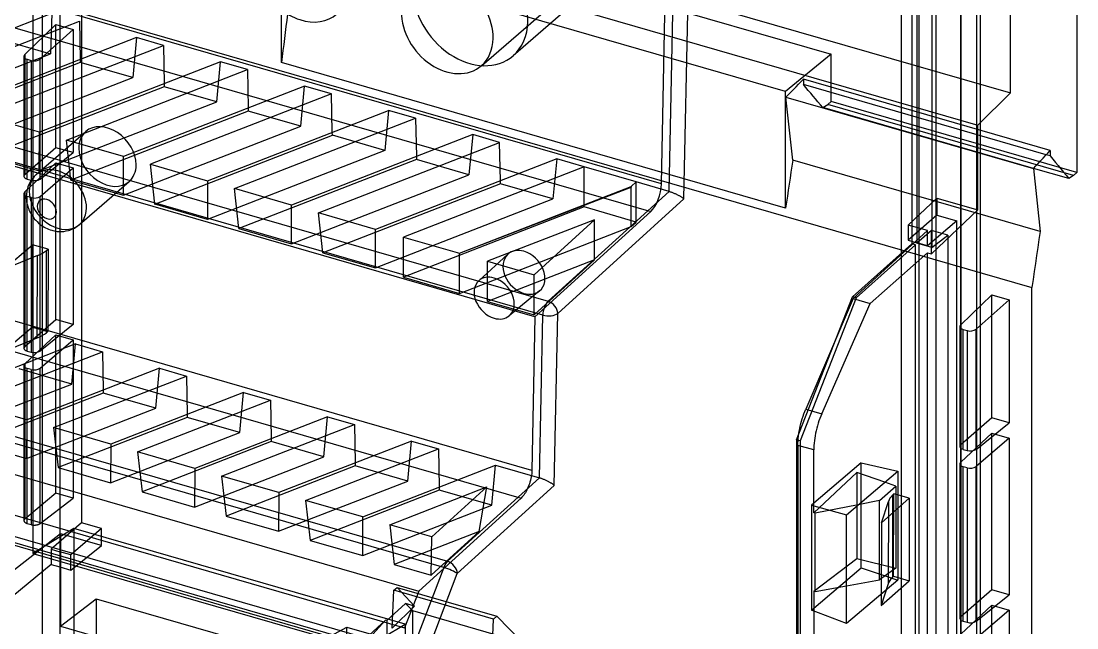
# Model space of a CAD drawing. Header units: millimetres. Extents: x 119 to 193, y -192 to -87.
# Drawn here: x 144.68 to 192.55, y -146.55 to -119.04 of the extents above; entities that cross this region are included whole.
import ezdxf

# ---------------------------------------------------------------- set-up
doc = ezdxf.new("R2010")
doc.units = ezdxf.units.MM
doc.layers.add('MAIN-1', color=7, linetype='Continuous')
doc.layers.add('MAIN-2', color=7, linetype='Continuous')

msp = doc.modelspace()

# ---------------------------------------------------------------- linework, layer by layer
at = {"layer": 'MAIN-1'}
for p, q in [((192.553, -100.724), (192.553, -125.903)), ((187.998, -104.63), (187.998, -181.324)), ((188.162, -104.497), (188.162, -181.206)), ((174.735, -127.094), (174.952, -116.286)), ((174.062, -126.758), (174.271, -116.36)), ((137.839, -121.881), (146.076, -118.679)), ((124.932, -119.145), (168.571, -131.742)), ((139.107, -122.231), (147.32, -119.038)), ((147.32, -119.038), (147.357, -120.78)), ((168.33, -132.369), (124.692, -119.772)), ((149.912, -119.786), (141.698, -122.98)), ((142.917, -123.331), (151.131, -120.138)), ((151.131, -120.138), (149.912, -119.786)), ((151.131, -120.138), (151.167, -121.88)), ((153.722, -120.886), (145.509, -124.08)), ((154.941, -121.238), (153.722, -120.886)), ((146.728, -124.431), (154.941, -121.238)), ((154.941, -121.238), (154.978, -122.98)), ((157.533, -121.986), (149.319, -125.18)), ((158.752, -122.338), (157.533, -121.986)), ((158.752, -122.338), (150.538, -125.531)), ((158.788, -124.08), (158.752, -122.338)), ((145.509, -124.08), (142.917, -123.331)), ((153.13, -126.28), (161.343, -123.086)), ((154.349, -126.631), (162.562, -123.438)), ((162.562, -123.438), (161.343, -123.086)), ((162.562, -123.438), (162.599, -125.18)), ((149.319, -125.18), (146.728, -124.431)), ((165.154, -124.186), (156.94, -127.38)), ((166.373, -124.538), (165.154, -124.186)), ((158.159, -127.731), (166.373, -124.538)), ((166.409, -126.28), (166.373, -124.538)), ((191.233, -125.019), (191.34, -124.902)), ((191.34, -124.902), (191.34, -124.936)), ((191.34, -124.936), (191.34, -124.971)), ((168.964, -125.286), (160.751, -128.48)), ((170.208, -125.645), (168.964, -125.286)), ((190.801, -125.488), (190.909, -125.37)), ((190.909, -125.37), (191.018, -125.253)), ((191.018, -125.253), (191.125, -125.136)), ((191.125, -125.136), (191.233, -125.019)), ((191.341, -125.147), (191.162, -125.096)), ((191.34, -124.971), (191.34, -125.006)), ((191.34, -125.006), (191.34, -125.041)), ((191.34, -125.041), (191.34, -125.076)), ((191.34, -125.076), (191.34, -125.111)), ((191.34, -125.111), (191.34, -125.147)), ((191.34, -125.147), (191.462, -125.295)), ((191.462, -125.295), (191.582, -125.443)), ((150.538, -125.531), (153.13, -126.28)), ((170.208, -125.645), (162.018, -128.83)), ((172.572, -126.328), (170.208, -125.645)), ((170.208, -127.366), (170.208, -125.645)), ((190.582, -125.725), (190.692, -125.606)), ((190.582, -125.725), (190.882, -128.578)), ((192.181, -126.175), (190.59, -125.716)), ((190.692, -125.606), (190.801, -125.488)), ((191.582, -125.443), (191.703, -125.59)), ((191.703, -125.59), (191.823, -125.737)), ((191.823, -125.737), (191.943, -125.883)), ((191.943, -125.883), (192.062, -126.029)), ((192.553, -125.903), (192.396, -126.031)), ((172.342, -126.536), (172.572, -126.328)), ((174.063, -126.758), (172.572, -126.328)), ((192.062, -126.029), (192.181, -126.175)), ((192.396, -126.031), (192.181, -126.175)), ((156.94, -127.38), (154.349, -126.631)), ((164.56, -129.563), (172.342, -126.536)), ((174.062, -126.758), (168.571, -131.742)), ((174.063, -126.758), (174.086, -126.765)), ((174.086, -126.765), (174.111, -126.773)), ((174.111, -126.773), (174.137, -126.782)), ((174.137, -126.782), (174.163, -126.791)), ((174.163, -126.791), (174.19, -126.801)), ((174.19, -126.801), (174.218, -126.812)), ((174.218, -126.812), (174.246, -126.823)), ((174.246, -126.823), (174.275, -126.835)), ((174.275, -126.835), (174.304, -126.847)), ((174.304, -126.847), (174.333, -126.86)), ((174.333, -126.86), (174.362, -126.873)), ((169.01, -132.294), (174.735, -127.094)), ((174.362, -126.873), (174.39, -126.886)), ((174.39, -126.886), (174.417, -126.899)), ((174.417, -126.899), (174.444, -126.913)), ((174.444, -126.913), (174.47, -126.926)), ((174.47, -126.926), (174.495, -126.939)), ((174.495, -126.939), (174.519, -126.952)), ((174.519, -126.952), (174.543, -126.965)), ((174.543, -126.965), (174.566, -126.978)), ((174.566, -126.978), (174.588, -126.992)), ((174.588, -126.992), (174.61, -127.005)), ((174.61, -127.005), (174.633, -127.019)), ((174.633, -127.019), (174.655, -127.034)), ((174.655, -127.034), (174.676, -127.049)), ((174.676, -127.049), (174.697, -127.064)), ((174.697, -127.064), (174.717, -127.079)), ((174.717, -127.079), (174.735, -127.094)), ((160.751, -128.48), (158.159, -127.731)), ((170.685, -128.041), (165.829, -129.93)), ((167.937, -130.538), (170.685, -128.041)), ((190.882, -128.578), (190.83, -128.94)), ((162.018, -128.83), (164.56, -129.563)), ((190.83, -128.94), (190.777, -129.302)), ((190.724, -129.664), (190.672, -130.026)), ((190.777, -129.302), (190.724, -129.664)), ((165.829, -129.93), (167.937, -130.538)), ((190.672, -130.026), (190.619, -130.387)), ((190.619, -130.387), (190.567, -130.749)), ((120.511, -130.974), (164.014, -143.533)), ((190.567, -130.749), (190.514, -131.111)), ((190.514, -156.249), (190.514, -131.112)), ((163.843, -143.813), (120.34, -131.255)), ((168.181, -139.751), (168.329, -132.369)), ((168.854, -140.088), (169.01, -132.294)), ((147.14, -133.678), (141.119, -136.019)), ((142.338, -136.371), (148.36, -134.03)), ((147.14, -133.678), (148.36, -134.03)), ((148.36, -134.03), (148.396, -135.771)), ((150.951, -134.778), (144.93, -137.119)), ((150.951, -134.778), (152.17, -135.13)), ((118.932, -135.061), (162.393, -147.607)), ((146.149, -137.471), (152.17, -135.13)), ((152.17, -135.13), (152.206, -136.871)), ((161.528, -147.771), (119.799, -135.725)), ((154.761, -135.878), (148.74, -138.219)), ((154.761, -135.878), (155.981, -136.23)), ((144.93, -137.119), (142.338, -136.371)), ((149.959, -138.571), (155.981, -136.23)), ((155.981, -136.23), (156.017, -137.971)), ((158.572, -136.978), (152.551, -139.319)), ((153.77, -139.671), (159.791, -137.33)), ((158.572, -136.978), (159.791, -137.33)), ((159.791, -137.33), (159.827, -139.071)), ((148.74, -138.219), (146.149, -137.471)), ((162.383, -138.078), (156.361, -140.419)), ((162.383, -138.078), (163.602, -138.43)), ((152.551, -139.319), (149.959, -138.571)), ((157.58, -140.771), (163.602, -138.43)), ((163.602, -138.43), (163.638, -140.171)), ((160.172, -141.519), (166.193, -139.178)), ((166.193, -139.178), (168.181, -139.752)), ((156.361, -140.419), (153.77, -139.671)), ((168.181, -139.751), (164.014, -143.533)), ((168.204, -139.758), (168.181, -139.751)), ((168.228, -139.766), (168.204, -139.758)), ((168.253, -139.775), (168.228, -139.766)), ((168.279, -139.784), (168.253, -139.775)), ((168.307, -139.794), (168.279, -139.784)), ((168.335, -139.805), (168.307, -139.794)), ((182.111, -141.42), (184.436, -139.444)), ((184.436, -139.444), (184.436, -144.379)), ((161.391, -141.871), (165.802, -140.155)), ((165.802, -140.155), (163.306, -142.423)), ((164.454, -144.085), (168.854, -140.088)), ((168.365, -139.817), (168.335, -139.805)), ((168.395, -139.829), (168.365, -139.817)), ((168.426, -139.842), (168.395, -139.829)), ((168.456, -139.856), (168.426, -139.842)), ((168.487, -139.869), (168.456, -139.856)), ((168.516, -139.883), (168.487, -139.869)), ((168.545, -139.897), (168.516, -139.883)), ((168.573, -139.912), (168.545, -139.897)), ((168.6, -139.926), (168.573, -139.912)), ((168.627, -139.94), (168.6, -139.926)), ((168.652, -139.954), (168.627, -139.94)), ((168.677, -139.967), (168.652, -139.954)), ((168.701, -139.982), (168.677, -139.967)), ((168.724, -139.996), (168.701, -139.982)), ((168.747, -140.011), (168.724, -139.996)), ((168.77, -140.026), (168.747, -140.011)), ((168.793, -140.041), (168.77, -140.026)), ((168.814, -140.057), (168.793, -140.041)), ((168.835, -140.072), (168.814, -140.057)), ((168.854, -140.088), (168.835, -140.072)), ((183.608, -140.781), (184.336, -140.125)), ((184.336, -140.125), (183.841, -139.95)), ((184.336, -140.125), (184.336, -143.836)), ((160.172, -141.519), (157.58, -140.771)), ((183.608, -140.781), (182.641, -140.97)), ((183.608, -144.369), (183.608, -140.781)), ((182.111, -146.352), (182.111, -141.42)), ((163.306, -142.423), (161.391, -141.871)), ((163.843, -143.813), (162.393, -147.607)), ((163.074, -147.693), (164.454, -144.085)), ((184.336, -143.836), (183.608, -144.369)), ((182.111, -144.641), (183.608, -144.369)), ((184.436, -144.38), (182.111, -146.352)), ((183.855, -144.189), (184.436, -144.38))]:
    msp.add_line(p, q, dxfattribs=at)
for centre, major_axis, ratio, start_param, end_param in [((164.005, -119.223), (-1.504, 1.871), 0.767034, -2.399678, 0.031183), ((157.441, -116.884), (-1.504, 1.871), 0.767034, 1.363779, 3.17857), ((164.005, -119.223), (-1.504, 1.871), 0.767034, 0.741914, 3.172776), ((164.005, -119.223), (-1.504, 1.871), 0.767034, -3.11041, -2.399678), ((168.58, -132.167), (0.139, 0.48), 0.433013, 0.622909, 2.123892), ((168.58, -132.167), (0.336, -0.37), 0.728289, 0.696339, 2.266831), ((168.58, -132.167), (-0.5, 0.01), 0.473653, 1.056987, 2.619063), ((164.023, -143.958), (0.139, 0.48), 0.433013, 0.622909, 1.390856), ((164.023, -143.958), (0.336, -0.37), 0.728289, 0.696339, 2.266831), ((164.023, -143.958), (-0.467, 0.179), 0.158696, -2.680216, -1.115695)]:
    msp.add_ellipse(centre, major_axis=major_axis, ratio=ratio, start_param=start_param, end_param=end_param, dxfattribs=at)
at = {"layer": 'MAIN-2'}
for p, q in [((145.627, -94.344), (145.627, -167.956)), ((187.278, -105.126), (187.278, -180.067)), ((187.308, -169.823), (187.308, -105.258)), ((184.598, -179.206), (184.598, -105.594)), ((185.971, -106.249), (185.971, -129.3)), ((186.158, -106.246), (186.158, -170.571)), ((185.062, -106.488), (185.062, -129.133)), ((185.296, -106.296), (185.296, -129.106)), ((189.544, -122.295), (189.544, -107.782)), ((185.398, -128.427), (185.398, -109.863)), ((148.08, -110.326), (189.543, -122.295)), ((146.46, -111.74), (188.065, -123.751)), ((158.208, -113.843), (181.417, -120.542)), ((173.72, -126.419), (132.659, -114.566)), ((132.184, -115.821), (173.23, -127.67)), ((156.48, -120.913), (156.48, -115.624)), ((179.344, -122.224), (156.48, -115.624)), ((147.41, -116.635), (147.41, -141.78)), ((165.549, -121.061), (170.908, -116.42)), ((173.72, -126.419), (173.92, -116.444)), ((171.301, -116.874), (166.986, -120.611)), ((145.211, -118.032), (190.514, -131.11)), ((145.211, -118.033), (145.211, -143.171)), ((146.427, -117.87), (146.427, -143.096)), ((146.076, -118.679), (146.01, -120.524)), ((144.843, -120.557), (146.251, -119.199)), ((146.251, -119.199), (147.031, -119.424)), ((146.251, -124.777), (146.251, -119.199)), ((145.534, -120.757), (147.031, -119.424)), ((147.031, -119.424), (147.031, -125.002)), ((143.419, -119.776), (146.01, -120.524)), ((149.912, -119.786), (149.741, -121.601)), ((167.979, -132.44), (127.089, -120.637)), ((137.839, -123.701), (146.01, -120.524)), ((144.805, -120.634), (144.805, -126.075)), ((144.843, -120.557), (144.843, -126.004)), ((181.417, -120.542), (179.344, -122.224)), ((181.417, -122.688), (181.417, -120.542)), ((147.359, -120.914), (139.31, -124.043)), ((144.955, -120.769), (145.127, -120.819)), ((144.955, -126.202), (144.955, -120.769)), ((145.127, -120.819), (145.127, -126.252)), ((145.534, -126.204), (145.534, -120.757)), ((147.357, -120.78), (147.359, -120.914)), ((149.741, -121.601), (147.359, -120.914)), ((153.551, -122.701), (153.722, -120.886)), ((179.344, -127.513), (156.48, -120.913)), ((141.692, -124.731), (149.741, -121.601)), ((151.17, -122.014), (143.121, -125.143)), ((151.167, -121.88), (151.17, -122.014)), ((153.551, -122.701), (151.17, -122.014)), ((157.362, -123.801), (157.533, -121.986)), ((179.704, -122.132), (179.817, -122.016)), ((179.817, -122.016), (179.93, -121.901)), ((179.93, -121.901), (180.041, -121.786)), ((180.041, -121.786), (180.151, -121.672)), ((191.34, -124.902), (180.151, -121.672)), ((180.151, -121.672), (180.152, -121.708)), ((180.152, -121.708), (180.152, -121.743)), ((180.152, -121.743), (180.152, -121.778)), ((180.152, -121.778), (180.152, -121.813)), ((180.152, -121.813), (180.152, -121.848)), ((180.152, -121.848), (180.152, -121.883)), ((180.152, -121.883), (180.152, -121.917)), ((191.162, -125.096), (180.152, -121.917)), ((179.344, -127.513), (179.344, -122.224)), ((179.361, -122.485), (179.476, -122.367)), ((179.361, -122.485), (190.582, -125.725)), ((179.674, -125.343), (179.361, -122.485)), ((179.476, -122.367), (179.591, -122.249)), ((179.591, -122.249), (179.704, -122.132)), ((188.065, -123.75), (189.544, -122.294)), ((145.502, -125.831), (153.551, -122.701)), ((154.978, -122.98), (154.98, -123.114)), ((181.029, -122.956), (181.253, -122.814)), ((190.59, -125.716), (181.029, -122.956)), ((181.253, -122.814), (181.417, -122.688)), ((192.396, -126.031), (181.253, -122.814)), ((192.553, -125.903), (181.417, -122.688)), ((154.98, -123.114), (146.931, -126.243)), ((157.362, -123.801), (154.98, -123.114)), ((161.343, -123.086), (161.173, -124.901)), ((149.313, -126.931), (157.362, -123.801)), ((188.064, -127.597), (188.064, -123.751)), ((145.361, -125.994), (147.611, -124.045)), ((145.502, -125.831), (145.509, -124.08)), ((146.931, -126.243), (146.728, -124.431)), ((150.742, -127.343), (158.791, -124.214)), ((158.791, -124.214), (158.788, -124.08)), ((161.173, -124.901), (158.791, -124.214)), ((165.154, -124.186), (164.983, -126.001)), ((146.251, -124.777), (144.843, -126.004)), ((147.031, -125.002), (146.251, -124.777)), ((161.173, -124.901), (153.124, -128.031)), ((143.121, -125.143), (145.502, -125.831)), ((145.534, -126.204), (147.031, -125.002)), ((149.313, -126.931), (149.319, -125.18)), ((162.601, -125.314), (154.552, -128.443)), ((162.599, -125.18), (162.601, -125.314)), ((164.983, -126.001), (162.601, -125.314)), ((168.964, -125.286), (168.794, -127.101)), ((190.882, -128.578), (179.674, -125.343)), ((146.251, -125.47), (144.843, -126.785)), ((145.534, -126.984), (147.031, -125.695)), ((146.251, -125.47), (147.031, -125.695)), ((146.251, -132.572), (146.251, -125.47)), ((147.031, -125.695), (147.031, -132.797)), ((150.742, -127.343), (150.538, -125.531)), ((144.955, -126.202), (145.127, -126.252)), ((145.08, -126.339), (145.025, -126.448)), ((145.123, -126.267), (145.08, -126.339)), ((145.172, -126.197), (145.123, -126.267)), ((145.237, -126.116), (145.172, -126.197)), ((145.31, -126.04), (145.237, -126.116)), ((145.361, -125.994), (145.31, -126.04)), ((146.931, -126.243), (149.313, -126.931)), ((147.325, -128.262), (149.575, -126.313)), ((153.13, -126.28), (153.124, -128.031)), ((156.934, -129.131), (164.983, -126.001)), ((166.412, -126.414), (166.409, -126.28)), ((172.572, -128.147), (172.572, -126.328)), ((144.805, -126.86), (144.805, -133.869)), ((144.843, -126.785), (144.843, -133.798)), ((144.932, -126.754), (144.915, -126.878)), ((144.949, -126.672), (144.932, -126.754)), ((144.982, -126.558), (144.949, -126.672)), ((145.025, -126.448), (144.982, -126.558)), ((154.552, -128.443), (154.349, -126.631)), ((166.412, -126.414), (158.363, -129.543)), ((164.56, -129.563), (172.341, -126.566)), ((168.794, -127.101), (166.412, -126.414)), ((172.34, -126.539), (172.342, -126.566)), ((172.342, -128.356), (172.342, -126.566)), ((144.915, -126.878), (144.91, -127.003)), ((144.91, -127.003), (144.912, -127.075)), ((144.912, -127.075), (144.917, -127.147)), ((144.917, -127.147), (144.928, -127.23)), ((144.928, -127.23), (144.943, -127.312)), ((144.943, -127.312), (144.96, -127.383)), ((144.955, -133.997), (144.955, -126.992)), ((145.127, -127.042), (144.955, -126.992)), ((145.127, -127.042), (145.127, -134.046)), ((145.534, -133.998), (145.534, -126.984)), ((153.124, -128.031), (150.742, -127.343)), ((160.745, -130.231), (168.794, -127.101)), ((184.899, -128.283), (186.209, -127.061)), ((186.209, -127.061), (186.209, -127.835)), ((186.209, -127.061), (188.065, -127.597)), ((167.838, -139.413), (126.953, -127.61)), ((144.96, -127.383), (144.981, -127.454)), ((144.981, -127.454), (145.005, -127.524)), ((145.005, -127.524), (145.032, -127.592)), ((145.032, -127.592), (145.061, -127.657)), ((145.061, -127.657), (145.093, -127.721)), ((145.093, -127.721), (145.128, -127.783)), ((145.128, -127.783), (145.165, -127.844)), ((156.934, -129.131), (156.94, -127.38)), ((158.363, -129.543), (158.159, -127.731)), ((170.208, -127.465), (162.018, -130.649)), ((167.979, -132.44), (173.23, -127.67)), ((170.208, -127.465), (170.208, -127.366)), ((172.572, -128.147), (170.208, -127.465)), ((188.065, -127.597), (185.964, -129.597)), ((145.165, -127.844), (145.205, -127.902)), ((145.205, -127.902), (145.246, -127.958)), ((145.246, -127.958), (145.291, -128.013)), ((145.291, -128.013), (145.337, -128.066)), ((145.337, -128.066), (145.401, -128.131)), ((145.401, -128.131), (145.469, -128.193)), ((145.469, -128.193), (145.545, -128.256)), ((145.545, -128.256), (145.603, -128.298)), ((145.603, -128.298), (145.662, -128.338)), ((147.215, -128.347), (147.271, -128.306)), ((147.271, -128.306), (147.325, -128.262)), ((170.685, -129.861), (170.685, -128.041)), ((172.342, -128.356), (172.572, -128.147)), ((186.209, -127.835), (184.899, -128.976)), ((185.398, -128.427), (184.899, -128.283)), ((184.899, -128.283), (184.899, -128.976)), ((187.115, -128.097), (185.782, -129.23)), ((186.209, -127.835), (187.115, -128.097)), ((187.115, -153.242), (187.115, -128.097)), ((145.662, -128.338), (145.724, -128.376)), ((145.724, -128.376), (145.787, -128.41)), ((145.787, -128.41), (145.854, -128.443)), ((145.854, -128.443), (145.923, -128.473)), ((145.923, -128.473), (145.994, -128.499)), ((145.994, -128.499), (146.065, -128.521)), ((146.065, -128.521), (146.12, -128.536)), ((146.12, -128.536), (146.184, -128.55)), ((146.184, -128.55), (146.248, -128.562)), ((146.248, -128.562), (146.313, -128.57)), ((146.313, -128.57), (146.379, -128.576)), ((146.379, -128.576), (146.445, -128.578)), ((146.445, -128.578), (146.511, -128.577)), ((146.511, -128.577), (146.616, -128.57)), ((146.616, -128.57), (146.72, -128.554)), ((146.72, -128.554), (146.827, -128.529)), ((146.827, -128.529), (146.889, -128.51)), ((146.889, -128.51), (146.949, -128.488)), ((146.949, -128.488), (147.008, -128.463)), ((147.008, -128.463), (147.066, -128.435)), ((147.066, -128.435), (147.096, -128.42)), ((147.096, -128.42), (147.156, -128.385)), ((147.156, -128.385), (147.215, -128.347)), ((154.552, -128.443), (156.934, -129.131)), ((160.745, -130.231), (160.751, -128.48)), ((164.56, -131.383), (172.342, -128.356)), ((185.782, -128.538), (182.402, -131.615)), ((185.964, -128.533), (185.295, -129.105)), ((185.782, -128.538), (185.398, -128.427)), ((185.398, -129.12), (185.398, -128.427)), ((185.782, -129.23), (185.782, -128.538)), ((185.964, -129.597), (185.964, -128.533)), ((186.703, -128.746), (185.964, -128.533)), ((185.971, -129.3), (186.703, -128.746)), ((186.703, -128.746), (186.703, -157.438)), ((126.476, -128.867), (167.347, -140.665)), ((143.881, -130.298), (145.193, -129.18)), ((145.193, -132.914), (145.193, -129.18)), ((145.902, -129.384), (145.193, -129.18)), ((162.018, -130.649), (162.018, -128.83)), ((185.062, -129.133), (182.372, -131.537)), ((185.235, -129.183), (182.544, -131.588)), ((184.899, -128.976), (185.398, -129.12)), ((185.235, -129.183), (185.062, -129.133)), ((185.235, -157.686), (185.235, -129.183)), ((185.971, -129.3), (185.296, -129.106)), ((185.782, -129.23), (185.398, -129.12)), ((185.398, -154.346), (185.398, -129.12)), ((145.421, -129.668), (143.881, -130.298)), ((145.411, -133.399), (145.421, -129.668)), ((145.821, -133.17), (145.831, -129.438)), ((145.831, -129.438), (145.902, -129.384)), ((145.902, -129.384), (145.892, -133.116)), ((158.363, -129.543), (160.745, -130.231)), ((164.56, -131.383), (164.56, -129.563)), ((166.747, -129.608), (165.428, -130.813)), ((183.18, -131.84), (185.781, -129.545)), ((185.781, -129.545), (185.964, -129.597)), ((185.781, -156.105), (185.781, -129.545)), ((170.685, -129.861), (165.829, -131.749)), ((165.829, -131.749), (165.829, -129.93)), ((167.937, -132.358), (170.685, -129.861)), ((162.018, -130.649), (164.56, -131.383)), ((167.937, -132.358), (167.937, -130.538)), ((168.187, -131.271), (166.806, -132.404)), ((179.834, -138.021), (182.372, -131.537)), ((182.544, -131.588), (180.006, -138.072)), ((182.402, -131.615), (180.259, -136.633)), ((182.544, -131.588), (182.372, -131.537)), ((182.402, -131.615), (183.18, -131.84)), ((188.696, -131.451), (187.287, -132.81)), ((188.696, -131.451), (189.475, -131.676)), ((188.696, -137.03), (188.696, -131.451)), ((165.829, -131.749), (167.937, -132.358)), ((180.983, -136.844), (183.18, -131.84)), ((189.475, -131.676), (187.978, -133.01)), ((189.475, -131.676), (189.475, -137.255)), ((144.843, -133.798), (146.251, -132.572)), ((147.031, -132.797), (146.251, -132.572)), ((167.979, -132.44), (167.838, -139.413)), ((145.193, -132.914), (143.897, -134.018)), ((145.193, -132.914), (145.892, -133.116)), ((147.031, -132.797), (145.534, -133.998)), ((187.249, -132.887), (187.249, -138.327)), ((187.287, -132.81), (187.287, -138.257)), ((187.399, -133.021), (187.571, -133.071)), ((187.399, -138.455), (187.399, -133.021)), ((187.571, -133.071), (187.571, -138.505)), ((187.978, -138.456), (187.978, -133.01)), ((121.976, -133.12), (162.709, -144.879)), ((143.897, -134.018), (145.411, -133.399)), ((146.251, -133.264), (144.843, -134.579)), ((145.534, -134.779), (147.031, -133.489)), ((145.892, -133.116), (145.821, -133.17)), ((146.251, -133.264), (147.031, -133.489)), ((146.251, -140.44), (146.251, -133.264)), ((147.031, -133.489), (147.031, -140.665)), ((144.955, -133.997), (145.127, -134.046)), ((146.97, -135.493), (147.14, -133.678)), ((146.97, -135.493), (144.588, -134.805)), ((144.805, -134.654), (144.805, -141.691)), ((144.843, -134.579), (144.843, -141.623)), ((144.955, -141.816), (144.955, -134.786)), ((145.127, -134.836), (144.955, -134.786)), ((145.127, -134.836), (145.127, -141.866)), ((145.534, -141.822), (145.534, -134.779)), ((150.78, -136.593), (150.951, -134.778)), ((141.113, -137.77), (146.97, -135.493)), ((148.399, -135.905), (142.542, -138.182)), ((148.396, -135.771), (148.399, -135.905)), ((150.78, -136.593), (148.399, -135.905)), ((154.591, -137.693), (154.761, -135.878)), ((144.924, -138.87), (150.78, -136.593)), ((152.206, -136.871), (152.209, -137.005)), ((180.136, -136.955), (180.175, -136.846)), ((180.175, -136.846), (180.215, -136.739)), ((180.215, -136.739), (180.259, -136.633)), ((180.259, -136.633), (180.983, -136.844)), ((180.983, -136.844), (180.939, -136.95)), ((144.93, -137.119), (144.924, -138.87)), ((152.209, -137.005), (146.352, -139.282)), ((154.591, -137.693), (152.209, -137.005)), ((158.401, -138.793), (158.572, -136.978)), ((179.985, -137.516), (180.01, -137.402)), ((180.01, -137.402), (180.037, -137.289)), ((180.037, -137.289), (180.068, -137.177)), ((180.068, -137.177), (180.101, -137.065)), ((180.101, -137.065), (180.136, -136.955)), ((180.787, -137.386), (180.756, -137.498)), ((180.821, -137.274), (180.787, -137.386)), ((180.858, -137.165), (180.821, -137.274)), ((180.897, -137.056), (180.858, -137.165)), ((180.939, -136.95), (180.897, -137.056)), ((188.696, -137.03), (187.287, -138.257)), ((187.978, -138.456), (189.475, -137.255)), ((189.475, -137.255), (188.696, -137.03)), ((146.149, -137.471), (146.352, -139.282)), ((148.734, -139.97), (154.591, -137.693)), ((179.919, -137.96), (179.931, -137.851)), ((179.931, -137.851), (179.946, -137.74)), ((179.946, -137.74), (179.964, -137.628)), ((179.964, -137.628), (179.985, -137.516)), ((180.681, -137.837), (180.662, -137.949)), ((180.703, -137.724), (180.681, -137.837)), ((180.728, -137.611), (180.703, -137.724)), ((180.756, -137.498), (180.728, -137.611)), ((187.287, -139.037), (188.696, -137.723)), ((188.696, -137.723), (189.475, -137.948)), ((188.696, -144.824), (188.696, -137.723)), ((161.653, -147.682), (128.707, -138.171)), ((142.542, -138.182), (144.924, -138.87)), ((148.74, -138.219), (148.734, -139.97)), ((156.02, -138.105), (150.163, -140.382)), ((156.017, -137.971), (156.02, -138.105)), ((158.401, -138.793), (156.02, -138.105)), ((162.212, -139.893), (162.383, -138.078)), ((179.834, -138.021), (179.834, -157.624)), ((180.006, -138.072), (179.834, -138.021)), ((179.904, -138.276), (179.905, -138.172)), ((180.62, -138.483), (179.904, -138.275)), ((179.904, -138.276), (179.904, -155.707)), ((179.905, -138.172), (179.91, -138.067)), ((179.91, -138.067), (179.919, -137.96)), ((180.006, -138.072), (180.006, -157.674)), ((180.627, -138.275), (180.621, -138.38)), ((180.635, -138.168), (180.627, -138.275)), ((180.647, -138.059), (180.635, -138.168)), ((180.662, -137.949), (180.647, -138.059)), ((189.475, -137.948), (187.978, -139.237)), ((189.475, -137.948), (189.475, -145.049)), ((133.702, -138.362), (162.069, -146.551)), ((149.959, -138.571), (150.163, -140.382)), ((152.545, -141.07), (158.401, -138.793)), ((180.621, -138.38), (180.62, -138.483)), ((180.62, -141.334), (180.62, -138.483)), ((187.399, -138.455), (187.571, -138.505)), ((146.352, -139.282), (148.734, -139.97)), ((159.83, -139.205), (153.974, -141.482)), ((159.827, -139.071), (159.83, -139.205)), ((162.212, -139.893), (159.83, -139.205)), ((166.022, -140.993), (166.193, -139.178)), ((182.773, -139.07), (180.516, -140.988)), ((182.773, -143.833), (182.773, -139.07)), ((182.773, -139.07), (184.436, -139.445)), ((187.249, -139.112), (187.249, -146.121)), ((187.287, -139.037), (187.287, -146.051)), ((187.571, -139.294), (187.399, -139.244)), ((187.399, -146.249), (187.399, -139.244)), ((187.571, -139.294), (187.571, -146.299)), ((187.978, -146.251), (187.978, -139.237)), ((152.551, -139.319), (152.545, -141.07)), ((153.77, -139.671), (153.974, -141.482)), ((167.792, -139.784), (167.774, -139.86)), ((167.807, -139.708), (167.792, -139.784)), ((167.82, -139.633), (167.807, -139.708)), ((167.829, -139.559), (167.82, -139.633)), ((167.835, -139.485), (167.829, -139.559)), ((167.838, -139.413), (167.835, -139.485)), ((182.568, -139.499), (180.62, -141.333)), ((182.568, -139.499), (182.568, -143.401)), ((183.841, -139.95), (182.568, -139.499)), ((156.355, -142.17), (162.212, -139.893)), ((163.638, -140.171), (163.641, -140.305)), ((165.446, -142.185), (165.802, -140.155)), ((167.644, -140.229), (167.612, -140.296)), ((167.675, -140.159), (167.644, -140.229)), ((167.703, -140.086), (167.675, -140.159)), ((167.729, -140.012), (167.703, -140.086)), ((167.753, -139.937), (167.729, -140.012)), ((167.774, -139.86), (167.753, -139.937)), ((146.251, -140.44), (144.843, -141.623)), ((145.534, -141.822), (147.031, -140.665)), ((147.031, -140.665), (146.251, -140.44)), ((150.163, -140.382), (152.545, -141.07)), ((156.361, -140.419), (156.355, -142.17)), ((163.641, -140.305), (157.784, -142.582)), ((162.709, -144.879), (167.347, -140.665)), ((166.022, -140.993), (163.641, -140.305)), ((167.388, -140.626), (167.347, -140.665)), ((167.428, -140.581), (167.388, -140.626)), ((167.467, -140.533), (167.428, -140.581)), ((167.504, -140.48), (167.467, -140.533)), ((167.542, -140.422), (167.504, -140.48)), ((167.577, -140.361), (167.542, -140.422)), ((167.612, -140.296), (167.577, -140.361)), ((184.952, -140.676), (183.687, -141.79)), ((184.195, -140.532), (184.185, -144.263)), ((184.254, -140.475), (184.195, -140.532)), ((184.243, -144.206), (184.254, -140.475)), ((184.952, -140.676), (184.254, -140.475)), ((184.952, -140.676), (184.952, -144.41)), ((157.58, -140.771), (157.784, -142.582)), ((160.166, -143.27), (166.022, -140.993)), ((180.516, -140.988), (180.516, -145.747)), ((180.516, -140.988), (182.111, -141.42)), ((182.641, -140.97), (180.681, -141.354)), ((183.687, -141.79), (184.003, -140.825)), ((184.003, -140.825), (183.993, -144.556)), ((144.806, -141.683), (144.805, -141.691)), ((144.805, -141.691), (144.805, -141.698)), ((144.805, -141.698), (144.807, -141.706)), ((144.807, -141.675), (144.806, -141.683)), ((144.809, -141.667), (144.807, -141.675)), ((144.807, -141.706), (144.809, -141.713)), ((144.812, -141.66), (144.809, -141.667)), ((144.816, -141.652), (144.812, -141.66)), ((144.822, -141.645), (144.816, -141.652)), ((144.828, -141.637), (144.822, -141.645)), ((144.835, -141.63), (144.828, -141.637)), ((144.843, -141.623), (144.835, -141.63)), ((153.974, -141.482), (156.355, -142.17)), ((160.166, -143.27), (160.172, -141.519)), ((180.681, -141.354), (180.62, -141.333)), ((180.681, -144.902), (180.681, -141.353)), ((144.809, -141.713), (144.812, -141.721)), ((144.812, -141.721), (144.815, -141.728)), ((144.815, -141.728), (144.82, -141.735)), ((144.82, -141.735), (144.825, -141.742)), ((144.825, -141.742), (144.831, -141.749)), ((144.831, -141.749), (144.838, -141.756)), ((144.838, -141.756), (144.845, -141.763)), ((144.845, -141.763), (144.854, -141.769)), ((144.854, -141.769), (144.862, -141.775)), ((144.862, -141.775), (144.872, -141.781)), ((144.872, -141.781), (144.882, -141.787)), ((144.882, -141.787), (144.892, -141.793)), ((144.892, -141.793), (144.904, -141.798)), ((144.904, -141.798), (144.915, -141.803)), ((144.915, -141.803), (144.928, -141.808)), ((144.928, -141.808), (144.941, -141.812)), ((144.941, -141.812), (144.955, -141.816)), ((144.955, -141.816), (145.127, -141.866)), ((145.127, -141.866), (145.141, -141.87)), ((145.141, -141.87), (145.155, -141.873)), ((145.155, -141.873), (145.168, -141.876)), ((145.168, -141.876), (145.183, -141.879)), ((145.183, -141.879), (145.197, -141.881)), ((145.197, -141.881), (145.211, -141.883)), ((145.211, -141.883), (145.226, -141.885)), ((147.073, -142.048), (145.211, -143.171)), ((145.226, -141.885), (145.24, -141.886)), ((145.24, -141.886), (145.255, -141.887)), ((145.255, -141.887), (145.27, -141.887)), ((145.27, -141.887), (145.285, -141.887)), ((145.285, -141.887), (145.3, -141.887)), ((145.3, -141.887), (145.315, -141.887)), ((145.315, -141.887), (145.33, -141.886)), ((145.33, -141.886), (145.345, -141.885)), ((145.345, -141.885), (145.359, -141.883)), ((145.359, -141.883), (145.374, -141.881)), ((145.374, -141.881), (145.388, -141.879)), ((145.388, -141.879), (145.402, -141.876)), ((145.402, -141.876), (145.415, -141.873)), ((145.415, -141.873), (145.428, -141.87)), ((145.428, -141.87), (145.441, -141.867)), ((145.441, -141.867), (145.454, -141.863)), ((145.454, -141.863), (145.465, -141.859)), ((145.465, -141.859), (145.477, -141.854)), ((145.477, -141.854), (145.487, -141.85)), ((145.487, -141.85), (145.498, -141.845)), ((145.498, -141.845), (145.508, -141.84)), ((145.508, -141.84), (145.517, -141.834)), ((145.517, -141.834), (145.526, -141.828)), ((145.526, -141.828), (145.534, -141.822)), ((147.41, -141.78), (146.043, -142.985)), ((148.317, -142.042), (146.926, -143.24)), ((147.072, -142.048), (147.072, -164.684)), ((162.086, -146.382), (147.073, -142.048)), ((148.317, -142.042), (147.41, -141.78)), ((148.317, -142.816), (148.317, -142.042)), ((161.391, -141.871), (161.595, -143.682)), ((165.446, -142.185), (161.595, -143.682)), ((163.266, -144.165), (165.446, -142.185)), ((183.687, -141.79), (183.671, -145.538)), ((146.46, -142.28), (144.161, -144.09)), ((148.317, -142.816), (146.46, -142.28)), ((146.46, -142.28), (146.46, -146.477)), ((157.784, -142.582), (160.166, -143.27)), ((163.266, -144.165), (163.306, -142.423)), ((146.043, -142.985), (146.043, -143.678)), ((146.043, -142.985), (146.427, -143.096)), ((146.427, -143.096), (146.427, -143.788)), ((146.926, -143.24), (146.427, -143.096)), ((146.926, -143.932), (148.317, -142.816)), ((145.211, -143.171), (158.526, -147.015)), ((146.926, -143.932), (146.926, -143.24)), ((180.62, -144.887), (182.568, -143.401)), ((182.568, -143.401), (184.336, -143.836)), ((146.043, -143.678), (142.581, -146.525)), ((146.043, -143.678), (146.427, -143.788)), ((146.427, -143.788), (146.926, -143.932)), ((146.427, -143.788), (146.427, -162.302)), ((161.595, -143.682), (163.266, -144.165)), ((180.516, -145.747), (182.773, -143.833)), ((182.773, -143.833), (183.855, -144.189)), ((183.671, -145.538), (184.952, -144.41)), ((183.993, -144.556), (183.671, -145.538)), ((184.185, -144.263), (184.243, -144.206)), ((184.243, -144.206), (184.952, -144.41)), ((161.507, -146.57), (161.578, -144.844)), ((161.578, -144.844), (161.724, -144.713)), ((166.096, -146.148), (161.578, -144.844)), ((161.724, -144.713), (162.521, -145.561)), ((161.724, -144.713), (166.251, -146.02)), ((162.709, -144.879), (162.069, -146.551)), ((180.62, -144.887), (180.62, -149.561)), ((180.62, -144.887), (180.681, -144.902)), ((180.681, -144.902), (182.111, -144.641)), ((188.696, -144.824), (187.287, -146.051)), ((187.978, -146.251), (189.475, -145.049)), ((189.475, -145.049), (188.696, -144.824)), ((146.46, -146.477), (148.081, -145.226)), ((148.081, -145.226), (148.081, -159.36)), ((148.081, -145.226), (157.91, -148.063)), ((161.256, -146.22), (162.104, -145.44)), ((162.521, -145.561), (162.104, -145.44)), ((162.104, -145.44), (162.425, -145.767)), ((187.287, -146.832), (188.696, -145.517)), ((188.695, -152.692), (188.696, -145.517)), ((188.696, -145.517), (189.475, -145.742)), ((161.507, -146.57), (162.521, -145.561)), ((162.425, -145.767), (162.425, -166.214)), ((162.425, -145.767), (166.947, -147.073)), ((166.096, -146.148), (166.251, -146.02)), ((167.42, -147.209), (166.251, -146.02)), ((182.111, -146.352), (180.516, -145.747)), ((189.475, -145.742), (187.978, -147.031)), ((189.475, -145.742), (189.475, -152.917)), ((146.46, -146.477), (156.43, -149.355)), ((159.818, -147.714), (161.202, -146.204)), ((161.202, -146.204), (160.467, -146.883)), ((161.084, -146.987), (162.086, -146.382)), ((161.256, -146.22), (161.202, -146.204)), ((161.256, -146.22), (161.256, -167.084)), ((162.086, -146.382), (162.086, -166.143)), ((166.021, -147.873), (166.096, -146.148)), ((187.399, -146.249), (187.571, -146.299)), ((158.526, -147.015), (159.453, -146.516)), ((159.453, -146.516), (161.084, -146.987)), ((159.457, -166.914), (159.453, -146.516))]:
    msp.add_line(p, q, dxfattribs=at)
for centre, major_axis, ratio, start_param, end_param in [((165.056, -118.313), (-1.88, 2.339), 0.767034, -2.399678, 0.031183), ((165.056, -118.313), (-1.88, 2.339), 0.767034, 0.741914, 3.172776), ((3665.752, 1498.696), (1980.691, 7755.76), 0.393387, 1.879944, 1.88023), ((165.056, -118.313), (-1.88, 2.339), 0.767034, -3.11041, -2.399678), ((145.105, -120.63), (0.3, 0.006), 0.526017, 2.624455, 3.129346), ((145.105, -120.63), (0.3, 0.006), 0.526017, 3.129346, 4.177796), ((145.277, -120.68), (0.3, 0.006), 0.526017, -2.10539, -0.552046), ((-1420.416, -3421.073), (-1171.514, -3598.415), 0.471902, 2.856781, 2.857455), ((148.593, -125.179), (-0.982, 1.134), 0.75, -2.427868, -0.000041), ((148.593, -125.179), (-0.982, 1.134), 0.75, -0.000041, 0.713724), ((148.593, -125.179), (-0.982, 1.134), 0.75, 0.713724, 3.141552), ((4389.314, 1289.822), (-2478.105, -7611.735), 0.471902, -1.233541, -1.233254), ((146.343, -127.128), (-0.982, 1.134), 0.75, -2.427868, 0.713724), ((148.593, -125.179), (-0.982, 1.134), 0.75, 3.141552, 3.855317), ((145.105, -126.077), (0.3, -0.003), 0.486865, 2.640273, 3.145156), ((145.105, -126.077), (0.3, -0.003), 0.486865, -3.138029, -2.089563), ((145.277, -126.127), (0.3, -0.003), 0.486865, -2.089569, -0.536226), ((145.105, -126.857), (0.3, 0.003), 0.513044, 2.630187, 3.135081), ((145.105, -126.857), (0.3, 0.003), 0.513044, 3.135081, 4.18353), ((146.343, -127.128), (-0.982, 1.134), 0.75, 0.713724, 3.855317), ((173.212, -126.82), (0.283, 0.959), 0.439547, -2.516307, -1.015015), ((145.277, -126.907), (0.3, 0.003), 0.513044, -2.09965, -0.546312), ((145.843, -127.561), (-0.327, 0.378), 0.75, -2.427868, 0.713724), ((145.843, -127.561), (-0.327, 0.378), 0.75, 0.713724, 3.855317), ((144.154, -128.894), (-2, 0), 0.499999, 2.256854, 2.56578), ((167.479, -130.429), (-0.72, 0.832), 0.75, 0.019855, 2.284521), ((167.479, -130.429), (-0.72, 0.832), 0.75, -0.857072, 0.019855), ((167.479, -130.429), (-0.72, 0.832), 0.75, 3.121814, 5.426113), ((166.129, -131.598), (-0.689, 0.796), 0.75, -0.857072, 0.019855), ((166.129, -131.598), (-0.689, 0.796), 0.75, 3.121814, 5.426113), ((166.129, -131.598), (-0.689, 0.796), 0.75, 0.019855, 2.284521), ((167.479, -130.429), (-0.72, 0.832), 0.75, 2.284521, 3.121814), ((166.129, -131.598), (-0.689, 0.796), 0.75, 2.284521, 3.121814), ((187.549, -132.882), (0.3, 0.006), 0.526017, 2.624453, 3.129347), ((187.549, -132.882), (0.3, 0.006), 0.526017, 3.129347, 4.177796), ((187.721, -132.932), (0.3, 0.006), 0.526017, -2.10539, -0.552049), ((144.144, -132.625), (-2, 0), 0.499999, 2.256855, 2.56578), ((145.105, -133.871), (-0.3, 0.003), 0.486865, -0.50132, 0.003563), ((145.105, -133.871), (-0.3, 0.003), 0.486865, 0.003563, 1.052028), ((145.277, -133.921), (-0.3, 0.003), 0.486865, 1.052023, 2.605367), ((145.105, -134.652), (0.3, 0.003), 0.513044, 2.630187, 3.135081), ((145.105, -134.652), (0.3, 0.003), 0.513044, 3.135081, 4.18353), ((145.277, -134.701), (0.3, 0.003), 0.513044, -2.09965, -0.546312), ((187.549, -138.329), (0.3, -0.003), 0.486865, 2.640273, 3.145156), ((187.549, -138.329), (0.3, -0.003), 0.486865, -3.138029, -2.089563), ((187.721, -138.379), (0.3, -0.003), 0.486865, -2.089569, -0.536226), ((187.549, -139.11), (-0.3, -0.003), 0.513044, -0.511406, -0.006512), ((187.549, -139.11), (-0.3, -0.003), 0.513044, -0.006512, 1.041937), ((187.721, -139.16), (-0.3, -0.003), 0.513044, 1.041942, 2.59528), ((185.977, -140.986), (2, 0), 0.499999, 2.670213, 2.979138), ((185.967, -144.717), (2, 0), 0.499999, 2.670213, 2.979139), ((187.549, -146.124), (0.3, -0.003), 0.486865, 2.640273, 3.145156), ((187.549, -146.124), (0.3, -0.003), 0.486865, -3.138029, -2.089563), ((187.721, -146.173), (0.3, -0.003), 0.486865, -2.089569, -0.536226)]:
    msp.add_ellipse(centre, major_axis=major_axis, ratio=ratio, start_param=start_param, end_param=end_param, dxfattribs=at)

doc.saveas('drawing.dxf')
